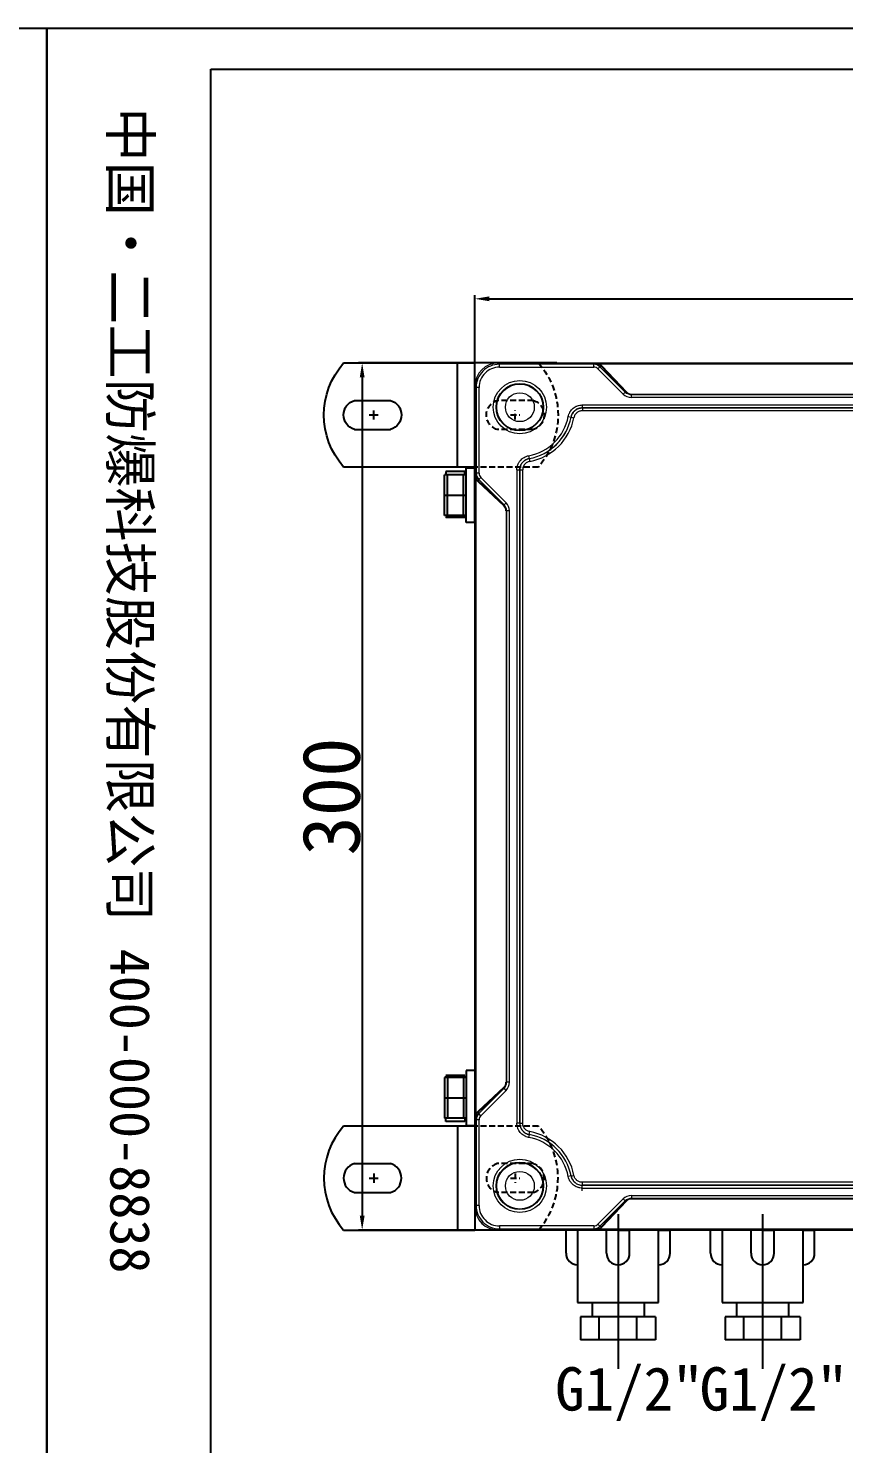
# Model space of a CAD drawing. Header units: millimetres. Extents: x 3916 to 6020, y 1867 to 2649.
# Drawn here: x 4911.2 to 5193.3, y 2159.6 to 2649.2 of the extents above; entities that cross this region are included whole.
import ezdxf

# ---------------------------------------------------------------- set-up
doc = ezdxf.new("R2010")
doc.units = ezdxf.units.MM
doc.linetypes.add('ACAD_ISO02W100', pattern=[15, 12, -3])
doc.linetypes.add('虚线', pattern=[3, 2, -1])
doc.layers.add('16', color=7, linetype='Continuous', lineweight=18)
doc.styles.add('宋体', font='')
doc.styles.get('宋体').set_extended_font_data('SimSun')
doc.dimstyles.new('尺寸标注', dxfattribs={"dimtxt": 20, "dimasz": 5, "dimexe": 1.25, "dimexo": 1, "dimtad": 1, "dimdec": 0, "dimdsep": 46, "dimtxsty": '宋体', "dimcen": 2.5, "dimclrd": 1, "dimclre": 1, "dimclrt": 1, "dimadec": 0, "dimazin": 0, "dimtfac": 1, "dimtdec": 0, "dimtmove": 0, "dimatfit": 3, "dimfxl": 0, "dimarcsym": 0})

# ---------------------------------------------------------------- blocks, each defined once
blk = doc.blocks.new('A$C765A0FFE')
at = {"color": 0, "lineweight": -3}
for p, q in [((0, 987.23), (1391.52, 987.23)), ((0, 0), (0, 987.23)), ((1391.52, 987.23), (1391.52, 0)), ((71.55, 969.34), (1373.63, 969.34)), ((71.55, 17.89), (71.55, 969.34))]:
    blk.add_line(p, q, dxfattribs=at)
at = {"linetype": 'ByBlock', "lineweight": -3, "style": '宋体'}
blk.add_text('中国·二工防爆科技股份有限公司 400-000-8838', height=17.3802, rotation=270, dxfattribs=at).set_placement((27.72, 952.66))
blk = doc.blocks.new('A$C4B561680')
blk.add_blockref('A$C765A0FFE', (0, 0))
blk = doc.blocks.new('*D55')
at = {"color": 1, "linetype": 'Continuous', "lineweight": -2, "transparency": 16777216}
for p, q in [((5065.71, 2509.69), (5065.71, 2556.89)), ((5465.65, 2519.16), (5465.65, 2556.89))]:
    blk.add_line(p, q, dxfattribs=at)
at = {"color": 1, "lineweight": -2, "transparency": 16777216}
blk.add_line((5070.71, 2555.64), (5460.65, 2555.64), dxfattribs=at)
at = {"color": 1, "transparency": 16777216}
for points in [[(5070.71, 2556.48), (5070.71, 2554.81), (5065.71, 2555.64)], [(5460.65, 2556.48), (5460.65, 2554.81), (5465.65, 2555.64)]]:
    blk.add_solid(points, dxfattribs=at)
at = {"layer": 'Defpoints', "color": 0, "transparency": 16777216}
for p in [(5465.65, 2555.64), (5465.65, 2518.16), (5065.71, 2508.69)]:
    blk.add_point(p, dxfattribs=at)
at = {"color": 1, "transparency": 16777216, "insert": (5265.68, 2566.27), "char_height": 20, "attachment_point": 5, "style": '宋体'}
blk.add_mtext('400', dxfattribs=at)
blk = doc.blocks.new('*D56')
at = {"color": 1, "linetype": 'Continuous', "lineweight": -2, "transparency": 16777216}
for p, q in [((5094.03, 2533.46), (5025.45, 2533.46)), ((5089.52, 2233.51), (5025.45, 2233.51))]:
    blk.add_line(p, q, dxfattribs=at)
at = {"color": 1, "lineweight": -2, "transparency": 16777216}
blk.add_line((5026.7, 2528.46), (5026.7, 2238.51), dxfattribs=at)
at = {"color": 1, "transparency": 16777216}
for points in [[(5025.87, 2528.46), (5027.54, 2528.46), (5026.7, 2533.46)], [(5025.87, 2238.51), (5027.54, 2238.51), (5026.7, 2233.51)]]:
    blk.add_solid(points, dxfattribs=at)
at = {"layer": 'Defpoints', "color": 0, "transparency": 16777216}
for p in [(5095.03, 2533.46), (5026.7, 2233.51), (5090.52, 2233.51)]:
    blk.add_point(p, dxfattribs=at)
at = {"color": 1, "transparency": 16777216, "insert": (5016.08, 2383.48), "char_height": 20, "attachment_point": 5, "rotation": 90, "style": '宋体'}
blk.add_mtext('300', dxfattribs=at)
blk = doc.blocks.new('LX300400')
at = {"layer": '16'}
for p, q in [((-345.43, 19915.44), (-344.98, 19914.98)), ((-345.43, 19915.44), (38.52, 19915.44)), ((-312.28, 19914.98), (-344.96, 19914.98)), ((-344.95, 19913.98), (-312.28, 19913.98)), ((-312.28, 19914.98), (-311.76, 19915.19)), ((-312.28, 19913.98), (-312.28, 19914.98)), ((-311.76, 19915.19), (4.84, 19915.19)), ((-310.86, 19913.4), (-310.15, 19914.1)), ((-302.11, 19904.64), (-310.86, 19913.4)), ((3.45, 19915.03), (-310.37, 19915.03)), ((-309.7, 19914.28), (-310.15, 19914.1)), ((-310.15, 19914.1), (-301.41, 19905.35)), ((-301.35, 19905.42), (-309.7, 19914.28)), ((-309.34, 19914.29), (-301, 19905.43)), ((-353.43, 19623.49), (-353.43, 19907.44)), ((-353.4, 19907.4), (-353.43, 19907.44)), ((-352.98, 19906.95), (-352.98, 19877.27)), ((-351.98, 19877.27), (-351.98, 19906.96)), ((-302.11, 19904.64), (-301.41, 19905.35)), ((-301.41, 19905.35), (-301.35, 19905.42)), ((-299.25, 19904.52), (-299.28, 19904.47)), ((-299.28, 19903.47), (-299.28, 19904.47)), ((-299.28, 19904.47), (-7.63, 19904.47)), ((-7.63, 19903.47), (-299.28, 19903.47)), ((-299.25, 19904.67), (-299.25, 19904.52)), ((-299.25, 19904.67), (-7.67, 19904.67)), ((-7.67, 19904.52), (-299.25, 19904.52)), ((-321.13, 19896.89), (-320.15, 19896.7)), ((-320.14, 19896.69), (-319.16, 19896.5)), ((-316.26, 19900.91), (-316.26, 19899.91)), ((-316.26, 19900.91), (9.35, 19900.91)), ((9.35, 19899.91), (-316.26, 19899.91)), ((-316.25, 19899.89), (-316.25, 19898.9)), ((-316.25, 19899.89), (9.33, 19899.89)), ((9.33, 19898.9), (-316.25, 19898.9)), ((-334.83, 19883.35), (-334.65, 19882.37)), ((-334.64, 19882.36), (-334.46, 19881.38)), ((-352.98, 19877.27), (-353.18, 19876.75)), ((-353.18, 19876.75), (-353.18, 19654.18)), ((-351.98, 19877.27), (-352.98, 19877.27)), ((-338.9, 19878.47), (-337.91, 19878.47)), ((-338.9, 19878.47), (-338.9, 19652.45)), ((-337.91, 19652.45), (-337.91, 19878.47)), ((-337.89, 19878.46), (-336.89, 19878.46)), ((-337.89, 19878.46), (-337.89, 19652.47)), ((-336.89, 19652.47), (-336.89, 19878.46)), ((-353.03, 19655.57), (-353.03, 19875.36)), ((-352.29, 19874.33), (-343.43, 19865.99)), ((-352.28, 19874.69), (-352.1, 19875.14)), ((-343.42, 19866.34), (-352.28, 19874.69)), ((-351.39, 19875.85), (-352.1, 19875.14)), ((-352.1, 19875.14), (-343.34, 19866.4)), ((-342.64, 19867.1), (-351.39, 19875.85)), ((-342.64, 19867.1), (-343.34, 19866.4)), ((-343.34, 19866.4), (-343.42, 19866.34)), ((-342.67, 19864.24), (-342.67, 19666.69)), ((-342.67, 19864.24), (-342.51, 19864.24)), ((-342.51, 19864.24), (-342.47, 19864.27)), ((-342.51, 19666.69), (-342.51, 19864.24)), ((-342.47, 19864.27), (-342.47, 19666.65)), ((-341.47, 19864.27), (-342.47, 19864.27)), ((-341.47, 19666.65), (-341.47, 19864.27)), ((-342.67, 19666.69), (-342.51, 19666.69)), ((-342.51, 19666.69), (-342.47, 19666.65)), ((-341.47, 19666.65), (-342.47, 19666.65)), ((-352.29, 19656.59), (-343.43, 19664.94)), ((-343.42, 19664.58), (-352.28, 19656.24)), ((-352.1, 19655.78), (-343.34, 19664.53)), ((-342.64, 19663.82), (-351.39, 19655.07)), ((-343.34, 19664.53), (-343.42, 19664.58)), ((-342.64, 19663.82), (-343.34, 19664.53)), ((-352.98, 19653.66), (-353.18, 19654.18)), ((-352.98, 19653.66), (-352.98, 19623.97)), ((-351.98, 19653.66), (-352.98, 19653.66)), ((-352.28, 19656.24), (-352.1, 19655.78)), ((-351.39, 19655.07), (-352.1, 19655.78)), ((-351.98, 19623.97), (-351.98, 19653.66)), ((-337.91, 19652.45), (-338.9, 19652.45)), ((-337.89, 19652.47), (-336.89, 19652.47)), ((-334.65, 19648.55), (-334.83, 19647.57)), ((-334.64, 19648.57), (-334.46, 19649.55)), ((-320.15, 19634.23), (-321.13, 19634.04)), ((-320.14, 19634.24), (-319.16, 19634.43)), ((-316.25, 19631.03), (-316.25, 19632.03)), ((9.33, 19632.03), (-316.25, 19632.03)), ((-316.26, 19629.02), (-316.26, 19631.01)), ((9.35, 19631.01), (-316.26, 19631.01)), ((-316.26, 19630.02), (9.35, 19630.02)), ((-316.25, 19631.03), (9.33, 19631.03)), ((-299.28, 19627.45), (-7.63, 19627.45)), ((-299.28, 19627.45), (-299.28, 19626.45)), ((-353.4, 19623.52), (-353.43, 19623.49)), ((-302.11, 19626.28), (-310.86, 19617.53)), ((-310.15, 19616.82), (-301.41, 19625.58)), ((-301.35, 19625.5), (-309.7, 19616.64)), ((-309.34, 19616.63), (-301, 19625.49)), ((-302.11, 19626.28), (-301.41, 19625.58)), ((-301.41, 19625.58), (-301.35, 19625.5)), ((-7.63, 19626.45), (-299.28, 19626.45)), ((-299.25, 19626.41), (-299.28, 19626.45)), ((-299.25, 19626.41), (-7.67, 19626.41)), ((-299.25, 19626.25), (-299.25, 19626.41)), ((-7.67, 19626.25), (-299.25, 19626.25)), ((-310.86, 19617.53), (-310.15, 19616.82)), ((-345.43, 19615.49), (-344.98, 19615.94)), ((-345.43, 19615.49), (38.52, 19615.49)), ((-344.96, 19615.94), (-312.28, 19615.94)), ((-312.28, 19616.94), (-344.95, 19616.94)), ((-344.95, 19616.94), (-344.95, 19615.94)), ((-312.28, 19616.94), (-312.28, 19615.94)), ((-312.28, 19615.94), (-311.76, 19615.74)), ((4.84, 19615.74), (-311.76, 19615.74)), ((-310.37, 19615.89), (3.45, 19615.89)), ((-309.7, 19616.64), (-310.15, 19616.82))]:
    blk.add_line(p, q, dxfattribs=at)
for centre, radius in [((-337.88, 19900.13), 9.22), ((-337.88, 19900.13), 8.22), ((-337.88, 19900.13), 8), ((-337.88, 19900.13), 5), ((-337.88, 19630.79), 9.22), ((-337.88, 19630.79), 8.22), ((-337.88, 19630.79), 8), ((-337.88, 19630.79), 5)]:
    blk.add_circle(centre, radius, dxfattribs=at)
for centre, radius, start, end in [((-337.88, 19900.13), 17.06, 280.2979, 349.0335), ((-337.88, 19900.13), 18.05, 280.2979, 349.0335), ((-337.88, 19900.13), 18.07, 280.331, 349.0008), ((-337.88, 19900.13), 19.06, 280.331, 349.0008), ((-337.88, 19630.79), 17.06, 10.9665, 79.7021), ((-337.88, 19630.79), 18.05, 10.9665, 79.7021), ((-337.88, 19630.79), 18.07, 10.9992, 79.669), ((-337.88, 19630.79), 19.06, 10.9992, 79.669)]:
    blk.add_arc(centre, radius, start, end, dxfattribs=at)
for centre, major_axis, ratio, start_param, end_param in [((-345.43, 19907.43), (5.66, -5.66), 0.999695, 2.356347, 3.926839), ((-344.98, 19906.98), (5.66, -5.66), 0.999772, 2.354564, 3.930404), ((-344.98, 19906.98), (4.95, -4.95), 0.999695, 2.352272, 3.930404), ((-312.28, 19911.98), (-2.79, -1.11), 0.999632, 3.545827, 4.331568), ((-312.28, 19911.98), (1.86, 0.74), 0.998897, 0.404234, 1.189975), ((-310.37, 19915.37), (-0.209, -0.454), 0.366677, 0.036168, 0.897607), ((-311.93, 19912.12), (-1.81, -2.53), 0.948739, 2.951609, 3.319465), ((-311.93, 19911.78), (-2.09, -2.95), 0.955888, 2.951728, 3.319585), ((-309.34, 19914.64), (-0.364, -0.343), 0.566149, 0.052396, 1.08098), ((-299.28, 19907.47), (-2.4, -3.2), 0.999049, 6.141116, 6.926248), ((-299.28, 19907.47), (-1.8, -2.4), 0.998416, 6.141116, 6.926248), ((-301, 19905.78), (-0.364, -0.343), 0.566149, 0.052396, 1.08098), ((-299.18, 19907.6), (-1.01, -2.93), 0.965117, 5.819624, 6.604756), ((-299.18, 19907.26), (-0.85, -2.45), 0.958263, 5.81989, 6.605021), ((-349.98, 19877.27), (-1.11, -2.79), 0.999632, 5.09321, 5.878951), ((-349.98, 19877.27), (-0.74, -1.86), 0.998897, 5.09321, 5.878951), ((-353.37, 19875.36), (0.454, 0.209), 0.366677, 5.385578, 6.247018), ((-349.77, 19876.92), (-2.95, -2.09), 0.955888, 6.105193, 6.47305), ((-350.12, 19876.92), (-2.53, -1.81), 0.948739, 6.105313, 6.473169), ((-352.63, 19874.33), (0.343, 0.364), 0.566149, 5.202206, 6.230789), ((-345.47, 19864.27), (3.2, 2.4), 0.999049, 5.640123, 6.425254), ((-343.77, 19865.99), (0.343, 0.364), 0.566149, 5.202206, 6.230789), ((-345.26, 19864.17), (-2.45, -0.85), 0.958263, 2.819757, 3.604888), ((-345.6, 19864.17), (-2.93, -1.01), 0.965117, 2.820022, 3.605154), ((-345.47, 19864.27), (-2.4, -1.8), 0.998416, 2.49853, 3.283662), ((-345.26, 19666.75), (2.45, -0.85), 0.958263, 5.81989, 6.605021), ((-345.6, 19666.75), (2.93, -1.01), 0.965117, 5.819624, 6.604756), ((-345.47, 19666.65), (2.4, -1.8), 0.998416, 6.141116, 6.926248), ((-345.47, 19666.65), (3.2, -2.4), 0.999049, 6.141116, 6.926248), ((-343.77, 19664.94), (0.343, -0.364), 0.566149, 0.052396, 1.08098), ((-349.77, 19654.01), (2.95, -2.09), 0.955888, 2.951728, 3.319585), ((-352.63, 19656.59), (0.343, -0.364), 0.566149, 0.052396, 1.08098), ((-353.37, 19655.57), (0.454, -0.209), 0.366677, 0.036168, 0.897607), ((-349.98, 19653.66), (1.11, -2.79), 0.999632, 3.545827, 4.331568), ((-350.12, 19654.01), (2.53, -1.81), 0.948739, 2.951609, 3.319465), ((-349.98, 19653.66), (-0.74, 1.86), 0.998897, 0.404234, 1.189975), ((-299.28, 19623.45), (-2.4, 3.2), 0.999049, 5.640123, 6.425254), ((-345.43, 19623.49), (5.66, 5.66), 0.999695, 2.356347, 3.926839), ((-344.98, 19623.94), (-5.66, -5.66), 0.999772, 5.494374, 7.070214), ((-344.98, 19623.94), (4.95, 4.95), 0.999695, 2.352781, 3.930913), ((-299.28, 19623.45), (1.8, -2.4), 0.998416, 2.49853, 3.283662), ((-299.18, 19623.32), (1.01, -2.93), 0.965117, 2.820022, 3.605154), ((-301, 19625.15), (-0.364, 0.343), 0.566149, 5.202206, 6.230789), ((-299.18, 19623.66), (0.85, -2.45), 0.958263, 2.819757, 3.604888), ((-312.28, 19618.94), (1.86, -0.74), 0.998897, 5.09321, 5.878951), ((-312.28, 19618.94), (2.79, -1.11), 0.999632, 5.09321, 5.878951), ((-311.93, 19618.8), (1.81, -2.53), 0.948739, 6.105313, 6.473169), ((-310.37, 19615.55), (-0.209, 0.454), 0.366677, 5.385578, 6.247018), ((-311.93, 19619.15), (2.09, -2.95), 0.955888, 6.105193, 6.47305), ((-309.34, 19616.29), (-0.364, 0.343), 0.566149, 5.202206, 6.230789)]:
    blk.add_ellipse(centre, major_axis=major_axis, ratio=ratio, start_param=start_param, end_param=end_param, dxfattribs=at)
for points, knots in [([(-344.95, 19913.98), (-344.95, 19914.11), (-344.95, 19914.24), (-344.95, 19914.48), (-344.95, 19914.59), (-344.95, 19914.78), (-344.95, 19914.85), (-344.95, 19914.95), (-344.95, 19914.98), (-344.95, 19914.98)], [0, 0, 0, 0, 13339.291782, 13339.291782, 26678.583564, 26678.583564, 40017.875346, 40017.875346, 53357.167128, 53357.167128, 53357.167128, 53357.167128]), ([(-310.57, 19914.92), (-310.73, 19914.98), (-311.12, 19915.14), (-311.52, 19915.17), (-311.76, 19915.19)], [0, 0, 0, 0, 12246.514809, 30029.561362, 30029.561362, 30029.561362, 30029.561362]), ([(-311.76, 19915.19), (-311.53, 19915.19), (-311.3, 19915.17), (-310.83, 19915.12), (-310.6, 19915.08), (-310.37, 19915.03)], [0, 0, 0, 0, 15014.319228, 15014.319228, 30028.638456, 30028.638456, 30028.638456, 30028.638456]), ([(-351.98, 19906.96), (-352.11, 19906.96), (-352.24, 19906.96), (-352.48, 19906.96), (-352.59, 19906.96), (-352.77, 19906.96), (-352.85, 19906.96), (-352.95, 19906.96), (-352.97, 19906.96), (-352.98, 19906.95)], [0, 0, 0, 0, 13325.325999, 13325.325999, 26650.651998, 26650.651998, 39975.977996, 39975.977996, 53301.303995, 53301.303995, 53301.303995, 53301.303995]), ([(-321.13, 19896.89), (-321.08, 19897.17), (-321, 19897.45), (-320.85, 19897.84), (-320.79, 19897.97), (-320.67, 19898.23), (-320.6, 19898.36), (-320.38, 19898.73), (-320.21, 19898.96), (-319.94, 19899.28), (-319.84, 19899.39), (-319.64, 19899.59), (-319.53, 19899.68), (-319.2, 19899.96), (-318.96, 19900.12), (-318.59, 19900.33), (-318.46, 19900.39), (-318.21, 19900.51), (-318.07, 19900.57), (-317.67, 19900.71), (-317.39, 19900.78), (-316.83, 19900.88), (-316.55, 19900.91), (-316.26, 19900.91)], [0, 0, 0, 0, 16531.716299, 16531.716299, 24797.574448, 24797.574448, 33063.432598, 33063.432598, 49595.148897, 49595.148897, 57861.007046, 57861.007046, 66126.865195, 66126.865195, 82658.581494, 82658.581494, 90924.439644, 90924.439644, 99190.297793, 99190.297793, 115722.014092, 115722.014092, 132253.730391, 132253.730391, 132253.730391, 132253.730391]), ([(-316.26, 19899.91), (-316.49, 19899.91), (-316.72, 19899.89), (-317.17, 19899.81), (-317.39, 19899.76), (-317.71, 19899.64), (-317.82, 19899.6), (-318.02, 19899.5), (-318.13, 19899.45), (-318.42, 19899.28), (-318.61, 19899.15), (-318.88, 19898.94), (-318.96, 19898.86), (-319.12, 19898.7), (-319.2, 19898.62), (-319.42, 19898.36), (-319.55, 19898.17), (-319.79, 19897.78), (-319.89, 19897.57), (-320.05, 19897.14), (-320.11, 19896.93), (-320.15, 19896.7)], [0, 0, 0, 0, 15320.362097, 15320.362097, 30640.724195, 30640.724195, 38300.905243, 38300.905243, 45961.086292, 45961.086292, 61281.448389, 61281.448389, 68941.629438, 68941.629438, 76601.810487, 76601.810487, 91922.172584, 91922.172584, 107242.534681, 107242.534681, 122562.896779, 122562.896779, 122562.896779, 122562.896779]), ([(-320.14, 19896.69), (-320.1, 19896.91), (-320.03, 19897.13), (-319.91, 19897.45), (-319.87, 19897.56), (-319.77, 19897.76), (-319.71, 19897.86), (-319.54, 19898.15), (-319.41, 19898.34), (-319.19, 19898.6), (-319.11, 19898.68), (-318.94, 19898.84), (-318.77, 19898.99), (-318.59, 19899.13), (-318.4, 19899.26), (-318.31, 19899.32), (-318.01, 19899.49), (-317.8, 19899.58), (-317.48, 19899.7), (-317.38, 19899.73), (-317.15, 19899.79), (-317.04, 19899.82), (-316.71, 19899.87), (-316.48, 19899.89), (-316.25, 19899.89)], [0, 0, 0, 0, 18212.558937, 18212.558937, 27318.838405, 27318.838405, 36425.117873, 36425.117873, 54637.67681, 54637.67681, 63743.956278, 63743.956278, 72850.235747, 81956.515215, 81956.515215, 91062.794683, 91062.794683, 109275.35362, 109275.35362, 118381.633088, 118381.633088, 127487.912557, 127487.912557, 145700.471493, 145700.471493, 145700.471493, 145700.471493]), ([(-316.25, 19898.9), (-316.42, 19898.9), (-316.59, 19898.88), (-316.93, 19898.83), (-317.09, 19898.78), (-317.41, 19898.67), (-317.57, 19898.6), (-317.86, 19898.43), (-318.01, 19898.33), (-318.2, 19898.17), (-318.27, 19898.11), (-318.39, 19897.99), (-318.45, 19897.93), (-318.62, 19897.73), (-318.71, 19897.6), (-318.89, 19897.3), (-318.96, 19897.15), (-319.08, 19896.83), (-319.13, 19896.67), (-319.16, 19896.5)], [0, 0, 0, 0, 13634.141677, 13634.141677, 27268.283354, 27268.283354, 40902.425031, 40902.425031, 54536.566708, 54536.566708, 61353.637546, 61353.637546, 68170.708385, 68170.708385, 81804.850062, 81804.850062, 95438.991739, 95438.991739, 109073.133416, 109073.133416, 109073.133416, 109073.133416]), ([(-338.9, 19878.47), (-338.9, 19878.76), (-338.88, 19879.05), (-338.8, 19879.47), (-338.77, 19879.61), (-338.7, 19879.89), (-338.66, 19880.03), (-338.51, 19880.44), (-338.39, 19880.7), (-338.17, 19881.07), (-338.1, 19881.19), (-337.93, 19881.42), (-337.84, 19881.54), (-337.57, 19881.87), (-337.36, 19882.08), (-337.04, 19882.35), (-336.92, 19882.44), (-336.69, 19882.61), (-336.56, 19882.69), (-336.19, 19882.9), (-335.93, 19883.03), (-335.53, 19883.17), (-335.39, 19883.22), (-335.11, 19883.29), (-334.97, 19883.33), (-334.83, 19883.35)], [0, 0, 0, 0, 18169.316323, 18169.316323, 27253.974484, 27253.974484, 36338.632646, 36338.632646, 54507.948969, 54507.948969, 63592.60713, 63592.60713, 72677.265291, 72677.265291, 90846.581614, 90846.581614, 99931.239776, 99931.239776, 109015.897937, 109015.897937, 127185.21426, 127185.21426, 136269.872421, 136269.872421, 145354.530583, 145354.530583, 145354.530583, 145354.530583]), ([(-334.65, 19882.37), (-334.76, 19882.35), (-334.88, 19882.33), (-335.1, 19882.27), (-335.21, 19882.23), (-335.53, 19882.11), (-335.74, 19882.02), (-336.04, 19881.84), (-336.14, 19881.78), (-336.32, 19881.65), (-336.42, 19881.58), (-336.68, 19881.35), (-336.84, 19881.19), (-337.06, 19880.93), (-337.13, 19880.83), (-337.26, 19880.64), (-337.33, 19880.55), (-337.5, 19880.25), (-337.59, 19880.04), (-337.71, 19879.72), (-337.74, 19879.6), (-337.8, 19879.38), (-337.83, 19879.27), (-337.89, 19878.93), (-337.91, 19878.7), (-337.91, 19878.47)], [0, 0, 0, 0, 9084.70153, 9084.70153, 18169.40306, 18169.40306, 36338.80612, 36338.80612, 45423.50765, 45423.50765, 54508.20918, 54508.20918, 72677.61224, 72677.61224, 81762.31377, 81762.31377, 90847.0153, 90847.0153, 109016.41836, 109016.41836, 118101.11989, 118101.11989, 127185.82142, 127185.82142, 145355.22448, 145355.22448, 145355.22448, 145355.22448]), ([(-337.89, 19878.46), (-337.89, 19878.69), (-337.87, 19878.92), (-337.81, 19879.26), (-337.78, 19879.37), (-337.73, 19879.59), (-337.69, 19879.7), (-337.57, 19880.03), (-337.48, 19880.23), (-337.31, 19880.53), (-337.24, 19880.63), (-337.11, 19880.82), (-336.97, 19881), (-336.82, 19881.17), (-336.66, 19881.33), (-336.57, 19881.41), (-336.31, 19881.64), (-336.12, 19881.77), (-335.73, 19882), (-335.52, 19882.1), (-335.09, 19882.26), (-334.86, 19882.32), (-334.64, 19882.36)], [0, 0, 0, 0, 16487.010761, 16487.010761, 24730.516141, 24730.516141, 32974.021521, 32974.021521, 49461.032282, 49461.032282, 57704.537662, 57704.537662, 65948.043043, 74191.548423, 74191.548423, 82435.053803, 82435.053803, 98922.064564, 98922.064564, 115409.075325, 115409.075325, 131896.086085, 131896.086085, 131896.086085, 131896.086085]), ([(-352.91, 19875.56), (-352.96, 19875.66), (-353, 19875.76), (-353.06, 19875.95), (-353.09, 19876.05), (-353.14, 19876.25), (-353.15, 19876.35), (-353.17, 19876.5), (-353.18, 19876.55), (-353.18, 19876.62), (-353.18, 19876.65), (-353.18, 19876.7), (-353.18, 19876.72), (-353.18, 19876.75)], [0, 0, 0, 0, 19017.175129, 19017.175129, 38034.350258, 38034.350258, 57051.525387, 57051.525387, 66560.112952, 66560.112952, 71314.406734, 71314.406734, 76068.700516, 76068.700516, 76068.700516, 76068.700516]), ([(-353.18, 19876.75), (-353.18, 19876.72), (-353.18, 19876.69), (-353.18, 19876.63), (-353.18, 19876.54), (-353.18, 19876.46), (-353.17, 19876.28), (-353.16, 19876.16), (-353.13, 19875.93), (-353.11, 19875.82), (-353.08, 19875.59), (-353.05, 19875.47), (-353.03, 19875.36)], [0, 0, 0, 0, 4754.492976, 4754.492976, 9508.985952, 19017.971903, 19017.971903, 38035.943807, 38035.943807, 57053.91571, 57053.91571, 76071.887614, 76071.887614, 76071.887614, 76071.887614]), ([(-334.46, 19881.38), (-334.63, 19881.35), (-334.79, 19881.3), (-335.12, 19881.18), (-335.27, 19881.11), (-335.57, 19880.94), (-335.71, 19880.84), (-335.97, 19880.62), (-336.1, 19880.49), (-336.26, 19880.3), (-336.31, 19880.23), (-336.41, 19880.08), (-336.46, 19880.01), (-336.59, 19879.79), (-336.66, 19879.63), (-336.78, 19879.31), (-336.82, 19879.14), (-336.88, 19878.8), (-336.89, 19878.63), (-336.89, 19878.46)], [0, 0, 0, 0, 13600.08908, 13600.08908, 27200.17816, 27200.17816, 40800.26724, 40800.26724, 54400.35632, 54400.35632, 61200.40086, 61200.40086, 68000.4454, 68000.4454, 81600.53448, 81600.53448, 95200.623561, 95200.623561, 108800.712641, 108800.712641, 108800.712641, 108800.712641]), ([(-353.18, 19654.19), (-353.18, 19654.42), (-353.17, 19654.65), (-353.11, 19655.11), (-353.08, 19655.34), (-353.03, 19655.57)], [0, 0, 0, 0, 14261.776901, 14261.776901, 28523.553803, 28523.553803, 28523.553803, 28523.553803]), ([(-352.91, 19655.36), (-352.98, 19655.2), (-353.14, 19654.81), (-353.17, 19654.41), (-353.18, 19654.18)], [0, 0, 0, 0, 11632.290895, 28523.428801, 28523.428801, 28523.428801, 28523.428801]), ([(-334.83, 19647.57), (-335.11, 19647.62), (-335.39, 19647.7), (-335.79, 19647.85), (-335.93, 19647.9), (-336.19, 19648.03), (-336.31, 19648.09), (-336.69, 19648.31), (-336.92, 19648.48), (-337.25, 19648.75), (-337.36, 19648.85), (-337.56, 19649.05), (-337.66, 19649.16), (-337.94, 19649.49), (-338.1, 19649.73), (-338.31, 19650.1), (-338.38, 19650.23), (-338.5, 19650.49), (-338.56, 19650.63), (-338.7, 19651.03), (-338.78, 19651.31), (-338.85, 19651.73), (-338.87, 19651.88), (-338.9, 19652.16), (-338.9, 19652.31), (-338.9, 19652.45)], [0, 0, 0, 0, 17309.400048, 17309.400048, 25964.100072, 25964.100072, 34618.800097, 34618.800097, 51928.200145, 51928.200145, 60582.900169, 60582.900169, 69237.600193, 69237.600193, 86547.000241, 86547.000241, 95201.700265, 95201.700265, 103856.40029, 103856.40029, 121165.800338, 121165.800338, 129820.500362, 129820.500362, 138475.200386, 138475.200386, 138475.200386, 138475.200386]), ([(-337.91, 19652.45), (-337.91, 19652.34), (-337.9, 19652.22), (-337.88, 19651.99), (-337.87, 19651.88), (-337.81, 19651.54), (-337.75, 19651.32), (-337.63, 19650.99), (-337.59, 19650.88), (-337.49, 19650.67), (-337.44, 19650.57), (-337.27, 19650.28), (-337.14, 19650.09), (-336.91, 19649.82), (-336.84, 19649.73), (-336.67, 19649.57), (-336.59, 19649.49), (-336.33, 19649.27), (-336.14, 19649.14), (-335.84, 19648.97), (-335.74, 19648.91), (-335.53, 19648.82), (-335.42, 19648.77), (-335.1, 19648.65), (-334.88, 19648.59), (-334.65, 19648.55)], [0, 0, 0, 0, 8657.623838, 8657.623838, 17315.247675, 17315.247675, 34630.495351, 34630.495351, 43288.119189, 43288.119189, 51945.743026, 51945.743026, 69260.990702, 69260.990702, 77918.614539, 77918.614539, 86576.238377, 86576.238377, 103891.486053, 103891.486053, 112549.10989, 112549.10989, 121206.733728, 121206.733728, 138521.981403, 138521.981403, 138521.981403, 138521.981403]), ([(-337.89, 19652.47), (-337.89, 19652.23), (-337.87, 19652.01), (-337.81, 19651.67), (-337.78, 19651.55), (-337.73, 19651.33), (-337.69, 19651.22), (-337.57, 19650.9), (-337.48, 19650.69), (-337.31, 19650.39), (-337.24, 19650.3), (-337.11, 19650.11), (-336.97, 19649.92), (-336.82, 19649.75), (-336.66, 19649.59), (-336.57, 19649.51), (-336.31, 19649.29), (-336.12, 19649.16), (-335.73, 19648.93), (-335.52, 19648.83), (-335.09, 19648.67), (-334.86, 19648.61), (-334.64, 19648.57)], [0, 0, 0, 0, 15715.888678, 15715.888678, 23573.833017, 23573.833017, 31431.777356, 31431.777356, 47147.666033, 47147.666033, 55005.610372, 55005.610372, 62863.554711, 70721.49905, 70721.49905, 78579.443389, 78579.443389, 94295.332067, 94295.332067, 110011.220744, 110011.220744, 125727.109422, 125727.109422, 125727.109422, 125727.109422]), ([(-334.46, 19649.55), (-334.63, 19649.58), (-334.79, 19649.62), (-335.12, 19649.74), (-335.27, 19649.82), (-335.57, 19649.99), (-335.71, 19650.09), (-335.97, 19650.31), (-336.1, 19650.43), (-336.26, 19650.63), (-336.31, 19650.7), (-336.41, 19650.84), (-336.46, 19650.91), (-336.59, 19651.14), (-336.66, 19651.29), (-336.78, 19651.61), (-336.82, 19651.78), (-336.88, 19652.12), (-336.89, 19652.29), (-336.89, 19652.47)], [0, 0, 0, 0, 12963.058461, 12963.058461, 25926.116922, 25926.116922, 38889.175382, 38889.175382, 51852.233843, 51852.233843, 58333.763074, 58333.763074, 64815.292304, 64815.292304, 77778.350765, 77778.350765, 90741.409226, 90741.409226, 103704.467687, 103704.467687, 103704.467687, 103704.467687]), ([(-316.26, 19630.02), (-316.55, 19630.02), (-316.83, 19630.04), (-317.25, 19630.12), (-317.39, 19630.15), (-317.67, 19630.22), (-317.81, 19630.26), (-318.21, 19630.41), (-318.47, 19630.53), (-318.84, 19630.74), (-318.96, 19630.81), (-319.2, 19630.97), (-319.31, 19631.06), (-319.64, 19631.34), (-319.85, 19631.53), (-320.12, 19631.86), (-320.21, 19631.97), (-320.38, 19632.2), (-320.46, 19632.32), (-320.68, 19632.69), (-320.8, 19632.95), (-321, 19633.48), (-321.08, 19633.75), (-321.13, 19634.04)], [0, 0, 0, 0, 15631.315827, 15631.315827, 23446.973741, 23446.973741, 31262.631655, 31262.631655, 46893.947482, 46893.947482, 54709.605396, 54709.605396, 62525.263309, 62525.263309, 78156.579137, 78156.579137, 85972.23705, 85972.23705, 93787.894964, 93787.894964, 109419.210791, 109419.210791, 125050.526619, 125050.526619, 125050.526619, 125050.526619]), ([(-320.15, 19634.23), (-320.11, 19634), (-320.05, 19633.78), (-319.89, 19633.36), (-319.79, 19633.15), (-319.62, 19632.86), (-319.55, 19632.76), (-319.42, 19632.57), (-319.35, 19632.48), (-319.13, 19632.22), (-318.97, 19632.06), (-318.7, 19631.85), (-318.61, 19631.78), (-318.42, 19631.65), (-318.32, 19631.59), (-318.03, 19631.42), (-317.82, 19631.32), (-317.39, 19631.17), (-317.17, 19631.11), (-316.72, 19631.03), (-316.49, 19631.01), (-316.26, 19631.01)], [0, 0, 0, 0, 14490.4268, 14490.4268, 28980.8536, 28980.8536, 36226.067, 36226.067, 43471.2804, 43471.2804, 57961.7072, 57961.7072, 65206.9206, 65206.9206, 72452.134, 72452.134, 86942.5608, 86942.5608, 101432.9876, 101432.9876, 115923.4144, 115923.4144, 115923.4144, 115923.4144]), ([(-320.14, 19634.24), (-320.1, 19634.01), (-320.03, 19633.79), (-319.91, 19633.47), (-319.87, 19633.37), (-319.77, 19633.16), (-319.71, 19633.06), (-319.54, 19632.77), (-319.41, 19632.59), (-319.19, 19632.33), (-319.11, 19632.25), (-318.94, 19632.09), (-318.77, 19631.93), (-318.59, 19631.8), (-318.4, 19631.67), (-318.31, 19631.6), (-318.01, 19631.44), (-317.8, 19631.34), (-317.48, 19631.23), (-317.38, 19631.19), (-317.15, 19631.13), (-317.04, 19631.11), (-316.71, 19631.05), (-316.48, 19631.03), (-316.25, 19631.03)], [0, 0, 0, 0, 17227.763548, 17227.763548, 25841.645322, 25841.645322, 34455.527096, 34455.527096, 51683.290644, 51683.290644, 60297.172418, 60297.172418, 68911.054191, 77524.935965, 77524.935965, 86138.817739, 86138.817739, 103366.581287, 103366.581287, 111980.463061, 111980.463061, 120594.344835, 120594.344835, 137822.108383, 137822.108383, 137822.108383, 137822.108383]), ([(-316.25, 19632.03), (-316.42, 19632.03), (-316.59, 19632.04), (-316.93, 19632.1), (-317.09, 19632.14), (-317.41, 19632.26), (-317.57, 19632.33), (-317.86, 19632.5), (-318.01, 19632.59), (-318.2, 19632.76), (-318.27, 19632.81), (-318.39, 19632.93), (-318.45, 19633), (-318.62, 19633.19), (-318.71, 19633.33), (-318.89, 19633.62), (-318.96, 19633.78), (-319.08, 19634.1), (-319.13, 19634.26), (-319.16, 19634.43)], [0, 0, 0, 0, 12899.272916, 12899.272916, 25798.545832, 25798.545832, 38697.818748, 38697.818748, 51597.091664, 51597.091664, 58046.728122, 58046.728122, 64496.36458, 64496.36458, 77395.637496, 77395.637496, 90294.910412, 90294.910412, 103194.183328, 103194.183328, 103194.183328, 103194.183328]), ([(-351.98, 19623.97), (-352.11, 19623.97), (-352.24, 19623.97), (-352.48, 19623.97), (-352.59, 19623.97), (-352.77, 19623.97), (-352.85, 19623.97), (-352.95, 19623.97), (-352.97, 19623.97), (-352.98, 19623.97)], [0, 0, 0, 0, 12561.018307, 12561.018307, 25122.036614, 25122.036614, 37683.054921, 37683.054921, 50244.073229, 50244.073229, 50244.073229, 50244.073229]), ([(-310.57, 19616.01), (-310.67, 19615.96), (-310.77, 19615.92), (-310.96, 19615.86), (-311.06, 19615.83), (-311.26, 19615.78), (-311.36, 19615.77), (-311.51, 19615.75), (-311.56, 19615.75), (-311.63, 19615.74), (-311.66, 19615.74), (-311.71, 19615.74), (-311.73, 19615.74), (-311.76, 19615.74)], [0, 0, 0, 0, 17958.649576, 17958.649576, 35917.299152, 35917.299152, 53875.948728, 53875.948728, 62855.273516, 62855.273516, 67344.93591, 67344.93591, 71834.598304, 71834.598304, 71834.598304, 71834.598304]), ([(-311.76, 19615.74), (-311.73, 19615.74), (-311.7, 19615.74), (-311.64, 19615.74), (-311.55, 19615.74), (-311.47, 19615.74), (-311.29, 19615.75), (-311.17, 19615.76), (-310.94, 19615.79), (-310.83, 19615.81), (-310.6, 19615.84), (-310.48, 19615.87), (-310.37, 19615.89)], [0, 0, 0, 0, 4489.643221, 4489.643221, 8979.286442, 17958.572883, 17958.572883, 35917.145767, 35917.145767, 53875.71865, 53875.71865, 71834.291533, 71834.291533, 71834.291533, 71834.291533])]:
    blk.add_open_spline(points, degree=3, knots=knots, dxfattribs=at)
for points, degree in [([(-352.98, 19906.95), (-353.4, 19907.47)], 1), ([(-320.14, 19896.69), (-320.15, 19896.69), (-320.15, 19896.7), (-320.15, 19896.7)], 3), ([(-316.26, 19899.91), (-316.26, 19899.91), (-316.25, 19899.9), (-316.25, 19899.89)], 3), ([(-334.65, 19882.37), (-334.65, 19882.37), (-334.64, 19882.36), (-334.64, 19882.36)], 3), ([(-337.89, 19878.46), (-337.9, 19878.46), (-337.9, 19878.47), (-337.91, 19878.47)], 3), ([(-337.89, 19652.47), (-337.9, 19652.46), (-337.9, 19652.46), (-337.91, 19652.45)], 3), ([(-334.65, 19648.55), (-334.65, 19648.56), (-334.64, 19648.56), (-334.64, 19648.57)], 3), ([(-320.14, 19634.24), (-320.15, 19634.23), (-320.15, 19634.23), (-320.15, 19634.23)], 3), ([(-316.26, 19631.01), (-316.26, 19631.02), (-316.25, 19631.02), (-316.25, 19631.03)], 3), ([(-352.98, 19623.97), (-353.12, 19623.8), (-353.26, 19623.63), (-353.4, 19623.46)], 3)]:
    blk.add_open_spline(points, degree=degree, dxfattribs=at)
blk = doc.blocks.new('4652050')
for p, q in [((20787.99, 11616.7), (20742.58, 11616.7)), ((20781.99, 11616.7), (20781.99, 11580.7)), ((20787.99, 11616.7), (20787.99, 11580.7)), ((20746.31, 11603.7), (20758.86, 11603.7)), ((20746.31, 11593.7), (20758.86, 11593.7)), ((20742.58, 11580.7), (20787.99, 11580.7))]:
    blk.add_line(p, q)
at = {"color": 4, "linetype": '虚线'}
for p, q in [((20809.98, 11616.7), (20787.99, 11616.7)), ((20808.26, 11603.7), (20795.71, 11603.7)), ((20800.38, 11598.7), (20803.58, 11598.7)), ((20801.98, 11600.3), (20801.98, 11597.1)), ((20808.26, 11593.7), (20795.71, 11593.7)), ((20809.98, 11580.7), (20787.99, 11580.7))]:
    blk.add_line(p, q, dxfattribs=at)
at = {"color": 1, "linetype": 'ACAD_ISO02W100'}
for p, q in [((20751.39, 11598.7), (20754.59, 11598.7)), ((20752.99, 11600.3), (20752.99, 11597.1))]:
    blk.add_line(p, q, dxfattribs=at)
for centre, radius, start, end in [((20763.01, 11598.7), 27.22, 138.6091, 221.3909), ((20747.8, 11598.7), 5.22, 106.5906, 253.4094), ((20757.37, 11598.7), 5.22, 286.5906, 73.4094)]:
    blk.add_arc(centre, radius, start, end)
at = {"color": 4, "linetype": '虚线'}
for centre, radius, start, end in [((20789.56, 11598.7), 27.22, 318.6091, 41.3909), ((20797.2, 11598.7), 5.22, 106.5906, 253.4094), ((20806.77, 11598.7), 5.22, 286.5906, 73.4094)]:
    blk.add_arc(centre, radius, start, end, dxfattribs=at)
blk = doc.blocks.new('415616')
for p, q in [((20719.5, 11466.52), (20716.5, 11466.52)), ((20716.5, 11466.52), (20716.5, 11447.52)), ((20719.5, 11466.52), (20719.5, 11447.52)), ((20709, 11464.02), (20709, 11450.02)), ((20716.5, 11464.02), (20709, 11464.02)), ((20715.98, 11464.78), (20709.42, 11464.78)), ((20709.42, 11464.78), (20710, 11464.02)), ((20710, 11464.02), (20710, 11450.02)), ((20715.5, 11464.02), (20715.98, 11464.78)), ((20715.5, 11464.02), (20715.5, 11450.02)), ((20709, 11457.02), (20716.5, 11457.02)), ((20716.5, 11450.02), (20709, 11450.02)), ((20709.42, 11448.81), (20709.42, 11450.02)), ((20715.98, 11448.81), (20709.42, 11448.81)), ((20715.98, 11450.02), (20715.98, 11448.81)), ((20716.5, 11447.52), (20719.5, 11447.52))]:
    blk.add_line(p, q)
blk = doc.blocks.new('ERWERWERWA')
at = {"color": 3, "linetype": 'ByBlock', "lineweight": -3}
blk.add_line((19668.47, 14245.53), (19668.47, 14192.02), dxfattribs=at)
at = {"linetype": 'ByBlock', "lineweight": -3}
for p, q in [((19650.47, 14232.02), (19650.47, 14240.02)), ((19654.47, 14240.02), (19650.47, 14240.02)), ((19654.47, 14240.02), (19654.47, 14215.02)), ((19682.47, 14240.02), (19654.47, 14240.02)), ((19664.47, 14232.02), (19664.47, 14240.02)), ((19668.47, 14240.02), (19664.47, 14240.02)), ((19668.47, 14240.02), (19672.47, 14240.02)), ((19672.47, 14232.02), (19672.47, 14240.02)), ((19682.47, 14215.02), (19682.47, 14240.02)), ((19682.47, 14240.02), (19686.47, 14240.02)), ((19686.47, 14232.02), (19686.47, 14240.02)), ((19654.47, 14215.02), (19682.47, 14215.02)), ((19659.47, 14215.02), (19659.47, 14210.02)), ((19677.47, 14215.02), (19677.47, 14210.02)), ((19681.47, 14210.02), (19655.47, 14210.02)), ((19655.47, 14210.02), (19655.47, 14202.02)), ((19661.97, 14202.02), (19661.97, 14210.02)), ((19674.97, 14202.02), (19674.97, 14210.02)), ((19681.47, 14210.02), (19681.47, 14202.02)), ((19681.47, 14202.02), (19655.47, 14202.02))]:
    blk.add_line(p, q, dxfattribs=at)
for centre, start, end in [((19654.47, 14232.02), 180, 270), ((19668.47, 14232.02), 180, 270), ((19668.47, 14232.02), 270, 0), ((19682.47, 14232.02), 270, 0)]:
    blk.add_arc(centre, 4, start, end, dxfattribs=at)
at = {"linetype": 'ByBlock', "lineweight": -3, "style": '宋体'}
blk.add_text('G1/2"', height=15, dxfattribs=at).set_placement((19646.67, 14177.61))

msp = doc.modelspace()

# ---------------------------------------------------------------- block references
for p, xscale, yscale, zscale in [((3915.72, 1938.4), 0.7200000000000001, 0.7200000000000001, 0.7200000000000001), ((4917.62, 1867.32), 0.7920000000000001, 0.7920000000000001, 0.7920000000000001)]:
    msp.add_blockref('A$C4B561680', p, dxfattribs=dict(xscale=xscale, yscale=yscale, zscale=zscale))
at = {"lineweight": -3, "xscale": -1, "rotation": 180}
for name, p in [('4652050', (-15722.31, 14114.16)), ('415616', (-15653.79, 13944.73))]:
    msp.add_blockref(name, p, dxfattribs=at)
at = {"color": 0, "linetype": 'Continuous'}
msp.add_blockref('LX300400', (5419.14, -17381.98), dxfattribs=at)
at = {"lineweight": -3}
for name, p in [('415616', (-15653.79, -9177.77)), ('4652050', (-15722.31, -9347.19))]:
    msp.add_blockref(name, p, dxfattribs=at)
at = {"color": 2, "lineweight": -3}
for p in [(-14553.22, -12006.51), (-14503.22, -12006.51)]:
    msp.add_blockref('ERWERWERWA', p, dxfattribs=at)

# ---------------------------------------------------------------- dimensions: what is measured, and where the dimension line sits
dim = msp.add_linear_dim(base=(5465.65, 2555.64), p1=(5065.71, 2508.69), p2=(5465.65, 2518.16), dimstyle='尺寸标注', override={"dimarcsym": 1})
dim.commit()
dim.dimension.update_dxf_attribs({"geometry": '*D55', "text_midpoint": (5265.68, 2555.64), "dimtype": 160})
dim = msp.add_linear_dim(base=(5026.7, 2233.51), p1=(5095.03, 2533.46), p2=(5090.52, 2233.51), angle=90, dimstyle='尺寸标注', override={"dimdec": 0, "dimtdec": 0, "dimarcsym": 1})
dim.commit()
dim.dimension.update_dxf_attribs({"geometry": '*D56', "text_midpoint": (5016.08, 2383.48)})

doc.saveas('drawing.dxf')
